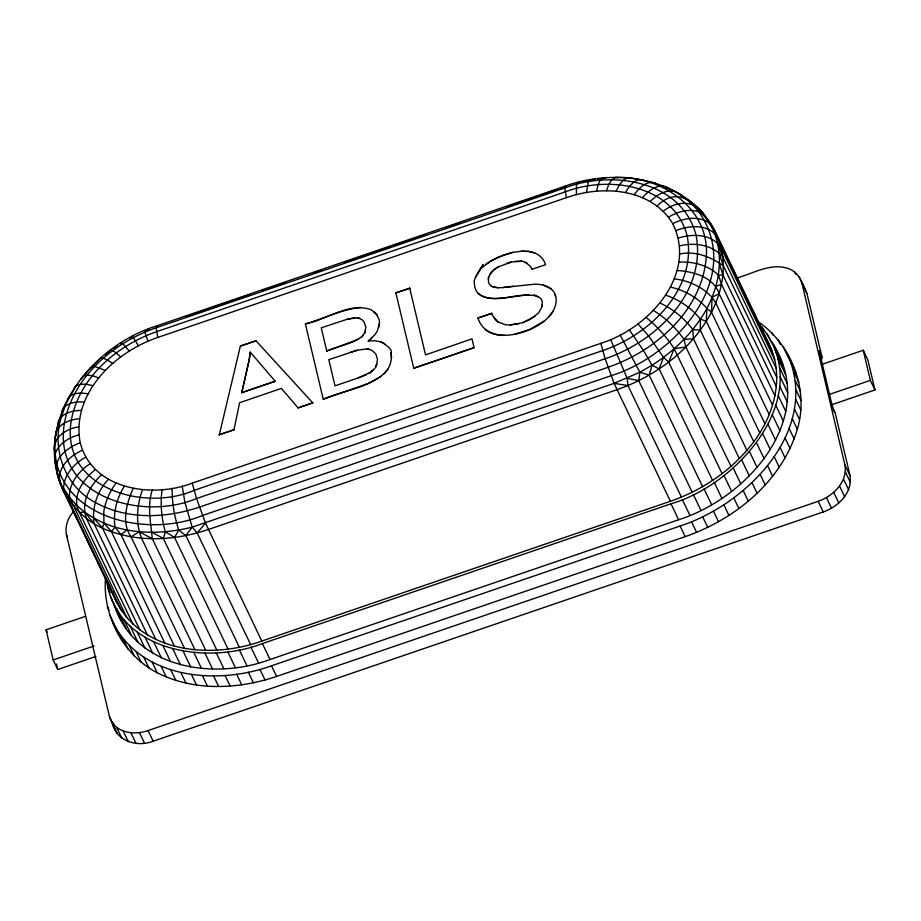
<?xml version="1.0" encoding="UTF-8"?>
<svg xmlns="http://www.w3.org/2000/svg" width="921" height="921" viewBox="0 0 921 921"><rect width="100%" height="100%" fill="white"/><g stroke="black" fill="none" stroke-linecap="round" stroke-linejoin="round"><path stroke-width="1.38" d="M542.296 304.793C540.742 311.39 543.655 301.04 541.191 299.544C541.767 297.149 526.421 292.429 538.555 296.873M488.188 279.04L488.66 276.772L488.429 281.838L489.362 284.152L492.113 286.673L490.881 285.867M753.758 441.758C774.492 414.358 785.003 375.434 768.759 343.383L715.306 231.804C688.033 178.317 617.461 166.931 565.16 186.146L156.558 325.93C90.569 346.054 30.807 422.359 63.664 491.515L117.117 603.082C144.309 653.657 212.901 658.78 261.806 641.074L670.396 501.289C703.068 489.937 732.966 469.595 753.758 441.758L700.305 330.19L700.421 319.103C719.186 291.773 727.095 253.851 709.976 223.791C699.304 215.203 684.096 217.943 672.733 223.653C651.297 188.034 602.115 184.914 566.369 197.681L157.779 337.466C114.699 351.891 71.021 393.67 80.208 442.736C92.422 489.891 152.679 498.514 192.224 483.134L600.814 343.349C648.085 328.739 698.118 275.034 672.733 223.653M121.491 610.6L68.039 499.032L63.664 491.515C62.34 476.514 73.312 463.839 85.86 457.161M105.408 578.929C102.91 616.356 123.575 655.464 157.238 672.756C194.089 691.498 238.263 689.392 276.611 676.428L685.201 536.644C735.28 519.214 781.722 481.407 797.321 429.255C809.317 389.687 791.323 343.901 757.361 321.107M113.398 623.505C142.536 679.387 217.989 685.259 271.511 665.802L680.112 526.018C747.265 504.178 820.53 430.188 787.743 354.827M59.566 479.058L57.701 475.167L56.169 466.463C60.705 496.338 82.245 522.46 111.418 531.647C142.686 542.63 177.327 539.971 208.342 529.494L616.943 389.71C656.132 376.079 691.913 349.347 711.496 312.219L712.06 297.368C702.355 286.742 688.459 280.571 674.299 278.844M132.889 624.047L79.436 512.479C70.894 496.891 83.189 479.15 95.404 469.549M759.779 432.893L706.326 321.314L706.868 308.362C697.508 297.483 684.361 290.196 670.407 287.087M764.948 423.787L711.496 312.219C721.523 292.694 726.289 269.818 721.258 248.152C717.332 234.625 711.093 219.509 698.855 211.865C692.304 203.622 684.176 196.818 675.128 191.476C665.607 189.139 656.661 195.068 650.168 201.469M106.537 580.207C116.633 651.515 205.993 665.503 262.393 643.583L670.995 503.799C740.772 483.652 819.218 391.241 758.386 323.167M113.997 604.613C134.662 668.934 214.271 680.435 270.026 659.517L678.627 519.732C749.015 497.524 820.024 415.682 771.879 341.841M126.764 617.6L69.455 497.167C69.029 483.065 78.953 471.068 90.166 463.654M586.458 192.535L588.312 181.932L590.142 179.745L595.012 179.526M162.084 489.592C160.185 503.66 161.417 518.12 165.331 531.751L163.351 538.509L216.803 650.076M96.256 558.782L60.21 483.537C56.043 468.478 69.938 455.665 82.522 450.162M249.142 360.157L250.224 352.098L275.229 381.248L241.751 392.703L249.142 360.157L241.751 392.703M249.2 360.272L250.27 352.202M692.178 492.228L638.725 380.649L639.876 372.245L620.155 335.014M61.799 413.736L62.294 410.11L76.029 385.887L80.265 384.264L86.056 384.195L93.033 385.669M378.83 327.128L379.475 323.329L377.334 331.019L374.951 334.657L368.308 341.058L371.877 338.019M365.51 331.065L364.716 333.103L365.856 327.22L364.152 322.039L362.011 319.668L357.613 317.722L359.662 318.286M384.644 343.671C371.6 337.236 394.223 347.482 391.045 352.755C392.15 358.695 390.711 364.325 387.729 369.344C381.87 376.735 384.022 373.523 387.729 369.344M233.969 429.819L219.244 434.735L233.969 429.819L239.598 402.707L281.4 388.409L298.093 407.888L312.76 402.857L298.093 407.888M152.184 490.03C147.176 506.066 150.733 522.633 152.299 538.75L205.751 650.33M475.397 277.451C494.669 247.173 471.92 279.19 474.327 282.413C474.626 309.237 514.931 294.144 529.23 295.25L529.172 295.146C512.939 294.11 491.918 304.563 477.953 293.235M376.988 363.922L376.136 366.086L377.518 359.501L375.849 353.952L371.693 350.141L366.593 348.852L369.16 349.209M57.459 427.448L55.272 437.164L55.663 442.748M596.509 191.223L598.005 184.879L600.101 180.401L602.645 178.121L605.454 178.179M219.302 434.839L240.369 346.066L255.957 340.735L312.76 402.857M737.422 277.854C753.712 273.226 770.681 262.715 788.1 268.46C799.267 272.075 802.652 283.933 806.957 293.569L821.808 356.358L821.451 359.869L819.932 356.68M73.715 511.42C67.97 517.521 64.884 526.225 66.404 534.56L109.461 716.642C113.974 732.805 134.316 735.672 148.085 730.572L818.182 501.323C833.021 496.143 847.827 482.005 844.925 465.024L801.869 282.943L799.221 276.83M112.109 722.766C116.034 741.186 137.171 747.576 153.174 741.198L823.27 511.949C838.11 506.769 852.915 492.631 850.014 475.65L835.174 412.873L833.332 410.098M702.596 486.656L649.144 375.089L652.033 365.246C670.948 353.192 687.791 337.719 700.421 319.103L706.326 321.314M142.525 489.592C136.953 505.007 135.375 522.702 141.5 538.186L194.953 649.754M155.868 639.496L102.415 527.917C105.535 521.355 102.392 513.987 104.695 507.114C106.79 498.422 110.612 490.225 116.081 483.134M120.778 343.982L121.169 342.831L122.815 343.683L129.331 351.051M58.622 423.591L57.77 426.055L58.53 420.932L61.557 416.534L65.161 406.161L70.019 403.375L76.547 401.947L84.295 401.97M606.421 190.785L608.804 184.396L611.717 179.894L614.963 177.569L618.325 177.603M712.601 480.463L659.148 368.895L663.511 357.383L648.614 335.912L637.885 323.858M676.072 230.653C689.944 224.701 711.392 223.791 718.76 239.782L717.517 243.04L722.789 256.855L776.253 368.423M722.099 473.682L668.646 362.103L674.207 348.737C666.493 336.89 657.018 326.138 645.909 317.377M541.663 307.395L538.589 312.944L530.231 319.426L522.794 322.649L510.326 324.94L519.076 323.651M133.211 488.291C126.741 502.958 121.019 522.564 131.035 536.805L184.488 648.372M494.197 318.044C504.547 328.889 491.492 316.306 491.768 313.313L477.941 318.044C486.357 343.798 521.689 336.073 539.706 324.388C547.753 319.103 555.398 311.16 556.146 301.363C556.814 300.188 553.993 290.414 555.743 296.493M488.717 276.876L491.883 271.603L494.324 269.381L498.134 266.952L511.028 262.14L506.538 263.487M616.08 191.223L619.326 184.879L623.045 180.401L626.982 178.121L630.873 178.179M124.37 486.127C116.806 498.215 112.869 512.905 115.056 527.134L120.985 534.617L174.437 646.185M228.017 649.017L174.564 537.45L178.732 530.012C174.357 516.577 171.951 502.44 172.135 488.28M376.079 365.971C377.345 367.571 362.529 378.404 372.993 370.323M625.382 192.535L629.457 186.295L633.947 181.932L638.552 179.745L642.95 179.871L644.896 181.092M363.277 335.256L361.136 337.42L364.658 332.988M714.42 233.128L715.306 231.804M549.342 316.364L552.853 311.609M239.31 647.152L185.858 535.585L192.178 527.134L614.1 383.355L639.876 372.245L652.033 365.246L659.148 368.895M498.134 266.952L494.37 269.496L489.834 274.343M67.348 399.403L69.996 395.915L74.578 393.716L80.783 392.968L88.186 393.728M68.039 499.032L69.455 497.167L63.71 488.521M98.777 377.875L92.319 375.71L86.988 375.135L83.166 376.194L81.094 378.819L91.352 366.949L94.702 366.42L105.351 370.438M73.645 388.938L76.029 385.887M164.871 643.215L111.418 531.647L115.056 527.134C140.13 534.445 167 533.443 192.178 527.134L197.152 532.925L250.604 644.493M634.224 194.688C638.817 188.252 645.713 180.907 654.44 182.669L656.535 183.935M108.436 479.346C97.269 491.02 91.743 507.436 94.046 523.462L147.498 635.03M197.152 532.925L205.51 523.14L196.553 498.537L192.224 483.134M101.517 474.799C90.039 485.471 80.518 502.463 86.367 518.293L139.819 629.86M642.513 197.681C648.073 191.188 656.051 184.534 665.204 186.56L679.882 194.227L681.563 196.104M89.636 369.16L100.481 358.234L103.313 358.211L107.469 359.984L112.684 363.438M380.81 376.562L368.331 383.389L323.236 399.277C343.337 390.366 367.882 388.386 384.679 373.028M481.464 268.115L491.227 260.585L503.879 254.875L512.64 252.389L521.482 251.237L529.091 251.479L534.664 252.953L529.045 251.375L521.482 251.237M105.42 355.022L110.451 350.176L112.719 350.602L116.207 352.916L120.709 356.957M120.985 534.617L126.845 530.012M657.076 206.016C681.517 181.46 703.391 210.978 714.65 232.069M515.196 334.07L529.782 329.384L544.864 320.646M358.568 339.239L326.736 350.97L352.904 341.99L361.09 337.316M114.066 348.587L117.428 346.284M512.64 252.389L497.467 257.523L486.023 264.016M522.794 322.649L535.147 316.202M131.035 536.805L139.244 531.751L152.299 538.75M663.189 211.266C679.249 198.648 699.5 200.433 707.512 221.178M366.639 348.955L357.106 350.21L328.785 359.674L335.002 385.853L358.211 377.921L370.058 372.487M130.252 338.537L132.624 337.167M677.2 270.509C693.11 271.442 713.464 276.91 719.105 293.638L712.06 297.368L715.767 302.974L769.219 414.542M668.427 217.172C677.442 211.784 688.528 208.376 698.855 211.865C745.17 278.13 674.379 356.381 611.049 375.722L202.459 515.507C141.408 541.168 42.55 513.135 56.1 431.753C60.256 422.877 70.48 419.665 79.528 418.641M80.208 442.736C72.402 445.626 65.126 450.127 60.072 456.862C53.706 464.955 57.217 474.879 60.21 483.537M148.799 329.787L144.977 331.261L144.355 330.651L147.959 341.254M78.93 434.942C66.243 437.843 50.54 449.183 55.605 463.942M715.928 286.258L721.5 284.29L774.952 395.857M186.226 316.594L250.028 294.766M262.255 290.587L285.326 282.689M313.831 272.938L320.623 270.613M345.053 262.255L389.848 246.932M393.923 245.539L425.145 234.855M445.511 227.89L460.442 222.778M506.596 206.995L564.964 187.021M323.236 399.277L305.369 323.835C326.149 320.048 348.437 302.261 370.035 309.387C371.888 309.088 382.365 320.358 373.822 311.701M395.88 292.866L409.764 288.238L395.88 292.866L413.759 368.308L474.096 347.666L471.989 338.87L425.525 354.884L409.718 288.135M256.015 340.839L240.369 346.066M361.078 307.453C342.071 309.134 323.812 318.62 305.415 323.939L305.369 323.835M326.782 351.085L321.256 327.795L347.747 319.08L357.659 317.826M534.617 252.838C539.971 255.186 543.966 259.204 545.543 264.753L531.659 269.381C532.799 266.353 520.273 259.423 527.249 263.371M241.705 392.588L275.229 381.248M413.702 368.204L474.096 347.666M95.853 656.489L57.758 669.521L53.176 659.966L46.05 629.826L85.595 616.299M822.384 364.232L863.242 350.256L867.824 359.812L874.95 389.951L831.41 404.849M53.176 659.966L94.034 645.978M829.51 394.372L870.368 380.396L874.95 389.951M73.312 506.032L76.443 505.042C87.276 515.461 100.757 522.702 115.056 527.134M357.152 350.314L350.452 352.386M78.699 426.884C66.565 428.553 51.092 437.935 54.788 452.153M678.386 238.09C692.707 233.439 712.647 233.75 721.258 248.152L774.711 359.72M583.235 181.828L588.473 180.712M510.971 262.025L521.839 261.265L515.553 261.265M347.747 319.08L355.506 317.572M679.675 245.872C694.641 242.2 712.267 244.698 722.789 256.855M739.333 458.554L685.869 346.987L674.207 348.737L731.032 466.36M597.625 179.192L602.841 178.513M513.768 286.212L503.419 287.49L534.468 284.209C541.985 283.967 552.151 286.535 555.064 294.283M81.393 410.305L73.392 411.031L66.623 413.149L61.557 416.534C51.012 448.631 64.942 486.518 95.185 502.406C126.914 519.985 165.861 518.431 199.408 507.114L607.998 367.329C656.259 350.625 702.677 309.836 706.361 256.119C709.7 207.455 659.505 174.863 614.963 177.569M679.905 253.943C695.666 250.685 710.862 256.924 723.342 265.824L776.806 377.391M79.436 512.479L84.594 512.041L94.046 523.462M653.254 310.377C665.376 317.757 675.841 327.795 683.992 339.4L693.467 338.767L746.919 450.334M492.056 286.569L498.296 287.743L503.465 287.594M679.076 262.174C693.145 261.334 708.145 265.075 718.426 275.149L722.916 274.988L776.368 386.567M368.25 340.943L375.25 340.77L380.534 341.852M529.172 295.146L534.859 295.606M510.384 325.044L505.537 324.779L497.766 321.82M659.827 302.94C672.767 308.903 684.176 318.125 692.765 329.488L700.305 330.19M493.518 287.283L498.296 287.743M579.309 182.68L577.594 182.427L576.5 184.465L576.373 194.688M600.814 343.349L605.155 358.753L614.1 383.355L627.961 385.542L681.413 497.11M610.635 339.561L627.189 378.312L638.725 380.649M521.793 261.161L524.648 262.036M639.876 372.245L649.144 375.089M485.068 329.465C490.294 333.621 498.169 335.693 504.858 335.359M566.323 186.56L565.16 186.146L564.769 187.976L566.369 197.681M157.721 326.345L156.558 325.93L156.167 327.761L157.779 337.466M666.01 187.849L669.694 189.173M665.572 295.146C679.111 299.67 691.429 307.982 700.421 319.103M709.976 223.791L710.92 224.287M152.126 532.338L163.351 538.509M165.331 531.751L174.564 537.45M178.732 530.012L185.858 535.585M706.868 308.362L711.496 312.219M663.511 357.383L668.646 362.103M69.455 497.167L76.443 505.042M93.804 518.097L102.415 527.917M104.004 523.151L111.418 531.647M132.509 336.303L138.449 345.801M689.104 200.283L690.497 202.183M629.273 329.764L643.388 350.429L652.033 365.246M704.231 215.146L705.647 217.287M697.243 207.283L699.523 210.851M376.747 314.614L379.187 319.806L379.521 323.432M775.655 351.166L779.511 357.785M765.006 336.936L768.759 343.383M789.067 358.741L792.831 365.453M801.869 282.943L806.957 293.569M794.524 271.891L795.652 274.251M821.912 358.085L819.264 351.051L821.808 356.358M835.174 412.873L831.962 406.023L832.63 407.554L819.264 351.051M844.925 465.024L850.014 475.65M845.351 471.909L850.44 482.535M791.231 363.093L796.32 373.719M783.345 346.998L788.434 357.624M793.798 371.75L798.887 382.376M778.072 339.665L780.329 344.385M843.521 479.081L848.609 489.707M795.399 380.73L800.499 391.356M771.948 332.872L773.087 335.232M796.055 389.963L801.143 400.589M775.413 350.026L783.057 365.959M767.377 334.127L770.9 341.484M839.549 486.058L844.649 496.684M777.98 358.603L785.625 374.548M761.978 326.943L763.739 330.627M795.732 399.403L800.833 410.029M718.76 239.782L772.212 351.35M715.893 234.671L718.38 239.863M730.813 265.801L732.057 268.402M737.03 278.775L741.382 287.859M747.599 300.833L748.842 303.423M758.156 322.891L762.507 331.963M779.557 367.537L787.19 383.47M780.122 376.735L787.754 392.668M794.466 408.982L799.555 419.608M833.724 492.367L838.824 502.993M779.673 386.129L787.317 402.074M792.233 418.629L797.321 429.255M778.222 395.662L785.866 411.606M826.436 497.582L831.525 508.196M789.067 428.277L794.155 438.903M775.77 405.252L783.414 421.196M719.105 293.638L772.558 405.205M818.182 501.323L823.27 511.949M784.98 437.866L790.068 448.492M772.351 414.83L779.983 430.763M780.006 447.33L785.095 457.956M767.964 424.316L775.597 440.25M774.17 456.597L779.27 467.223M762.669 433.641L770.301 449.586M756.486 442.748L764.119 458.681M767.527 465.612L772.627 476.238M749.475 451.543L757.108 467.477M760.113 474.315L765.213 484.941M741.693 459.97L749.326 475.915M751.985 482.639L757.074 493.265M733.185 467.972L740.818 483.905M743.189 490.525L748.278 501.151M724.021 475.478L731.654 491.423M733.795 497.927L738.884 508.553M714.282 482.443L721.914 498.376M723.848 504.8L728.948 515.426M704.024 488.798L711.657 504.731M713.441 511.086L718.53 521.7M693.329 494.508L700.973 510.441M702.631 516.739L707.719 527.365M682.3 499.516L689.933 515.449M691.498 521.723L696.587 532.35M670.396 501.289L614.1 383.355M670.995 503.799L678.627 519.732M680.112 526.018L685.201 536.644M551.23 288.872L543.321 285.13M491.768 313.313L477.941 318.044M390.999 352.639L391.483 358.027M366.512 374.686L358.211 377.921M261.806 641.074L205.51 523.14M262.393 643.583L270.026 659.517M271.511 665.802L276.611 676.428M250.903 647.095L258.548 663.039M259.952 669.36L265.052 679.986M239.333 649.823L246.966 665.756M248.302 672.169L253.402 682.795M227.74 651.734L235.385 667.679M236.639 674.195L241.728 684.821M216.239 652.816L223.884 668.761M225.035 675.45L230.135 686.076M204.911 653.07L212.544 669.014M213.58 675.899L218.68 686.525M193.836 652.482L201.469 668.427M202.355 675.553L207.444 686.18M183.106 651.066L190.739 667.011M191.418 674.414L196.518 685.04M172.791 648.833L180.424 664.766M180.861 672.48L185.961 683.106M162.982 645.782L170.615 661.727M170.753 669.774L175.842 680.4M153.749 641.96L161.382 657.905M161.163 666.32L166.252 676.947M145.161 637.39L152.794 653.323M152.149 662.13L157.238 672.756M137.287 632.094L144.919 648.027M130.183 626.119L137.816 642.052M143.78 657.226L148.868 667.852M97.499 561.373L117.117 603.082M123.898 619.511L131.53 635.455M107.884 587.851L110.232 592.756M118.487 612.327L126.131 628.272M110.451 596.44L121.641 620.558M136.112 651.665L141.201 662.291M129.193 645.46L134.282 656.086M123.08 638.667L128.169 649.293M107.354 606.582L109.046 610.128M109.91 615.24L114.434 624.68M117.796 631.334L122.896 641.96M66.404 534.56L67.532 536.92M148.085 730.572L153.174 741.198M139.416 732.609L144.516 743.235M130.943 732.805L136.032 743.431M123.23 731.124L128.318 741.75M116.806 727.705L121.894 738.331M109.461 716.642L114.549 727.268L113.559 723.077M46.05 629.826L47.19 632.209M115.079 728.488L117.197 733.381M114.998 625.866L118.498 634.132M59.266 479.196L63.664 491.515M192.178 527.134L184.833 502.049L182.22 486.127M718.426 275.149L721.5 284.29M719.22 253.425L723.342 265.824M719.52 264.166L722.916 274.988M112.592 591.524L113.663 595.104M116.99 608.7L118.095 612.373M683.992 339.4L685.869 346.987M863.242 350.256L870.368 380.396M56.457 664.041L57.436 668.151M627.189 378.312L627.961 385.542M692.765 329.488L693.467 338.767M64.424 422.923C52.186 496.396 141.443 521.7 196.553 498.537L605.155 358.753C655.66 341.841 706.868 292.866 696.103 235.339C681.77 180.056 611.13 169.948 564.769 187.976L156.167 327.761C113.387 342.658 73.139 376.701 64.424 422.923M71.354 420.103C59.566 487.67 143.48 512.375 194.112 490.363L602.702 350.579C649.627 334.864 697.209 289.355 687.193 235.914C673.884 184.545 608.263 175.151 565.183 191.902L156.593 331.687C116.84 345.536 79.448 377.161 71.354 420.103"/></g></svg>
